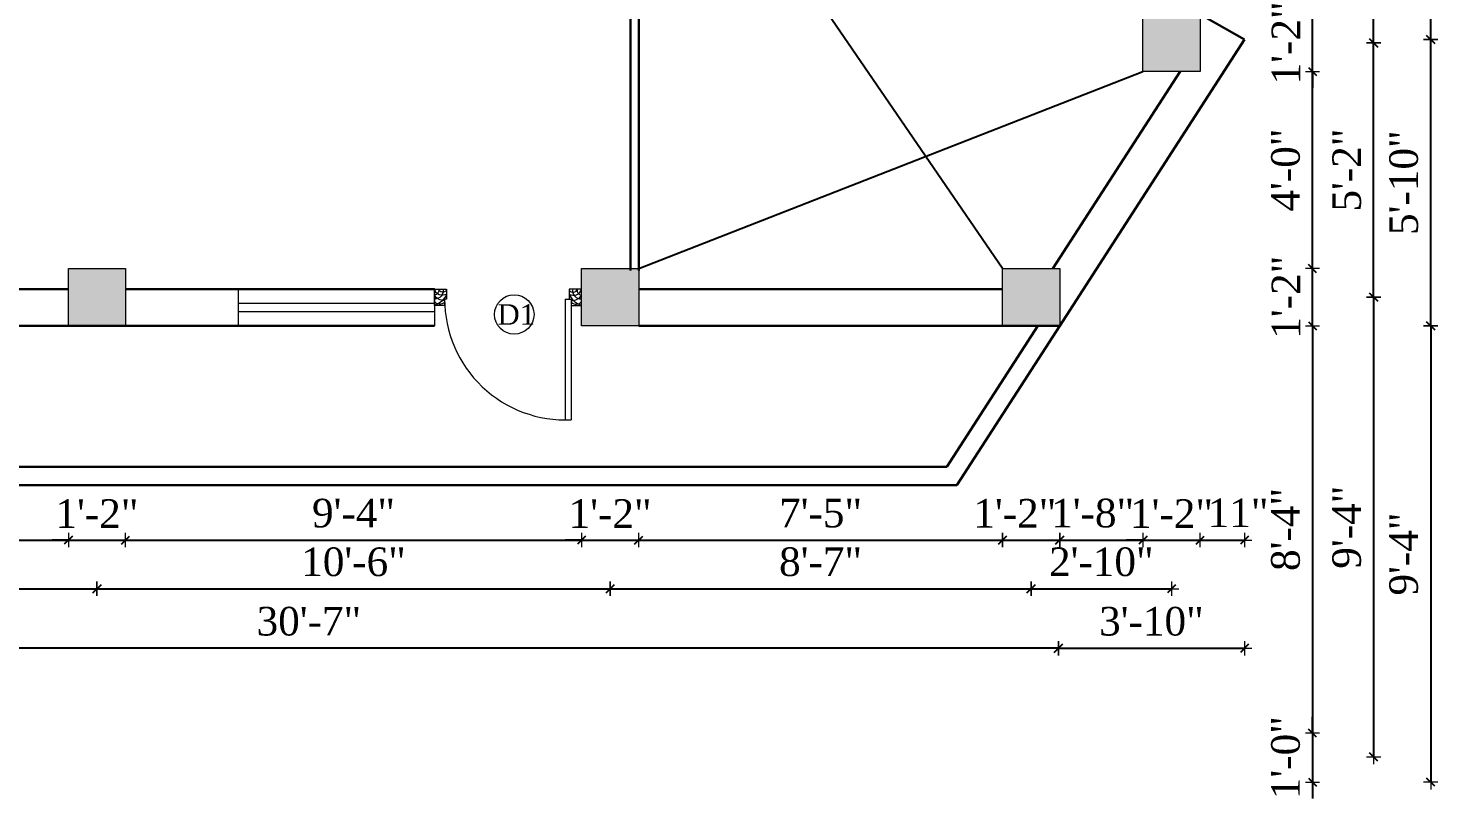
# Model space of a CAD drawing. Header units: inches. Extents: x 4069 to 291496, y -47643 to 12535.
# Drawn here: x 122684.4 to 123029.3, y -23301.2 to -23112.3 of the extents above; entities that cross this region are included whole.
import ezdxf

# ---------------------------------------------------------------- set-up
doc = ezdxf.new("R2010")
doc.units = ezdxf.units.IN
doc.header["$LTSCALE"] = 5
doc.header["$MEASUREMENT"] = 0
for name, color, linetype, lineweight in [('A-WALL', 7, 'Continuous', 9), ('Dimension', 7, 'Continuous', 18), ('DOOR', 62, 'Continuous', 0)]:
    doc.layers.add(name, color=color, linetype=linetype, lineweight=lineweight)
doc.layers.add('dim line', color=7, linetype='Continuous', lineweight=15, true_color=0xfab2b2)
doc.layers.add('TEXT', color=6, linetype='Continuous')
doc.layers.add('WALL', color=7, linetype='Continuous')
doc.styles.add('ordinary', font='times.ttf')
doc.dimstyles.new('Copy of 96', dxfattribs={"dimtxt": 7, "dimasz": 4, "dimexe": 0.5, "dimexo": 0.5, "dimgap": 3, "dimtad": 1, "dimdec": 1, "dimzin": 11, "dimdsep": 46, "dimlunit": 4, "dimtxsty": 'ordinary', "dimblk": 'OBLIQUE', "dimcen": 0.09, "dimse1": 1, "dimse2": 1, "dimclrt": 6, "dimazin": 0, "dimtfac": 1, "dimtdec": 1, "dimtix": 1, "dimtmove": 2, "dimatfit": 3, "dimldrblk": 'leader', "dimfxl": 0.5, "dimfxlon": 1, "dimtolj": 1, "dimtzin": 0, "dimarcsym": 0})

# ---------------------------------------------------------------- blocks, each defined once
blk = doc.blocks.new('A$C27B36B59')
at = {"layer": 'DOOR'}
for p, q in [((0, 4), (0, 0)), ((2.5, 4), (0, 4)), ((2.5, 2.5), (2.5, 4)), ((0, 0), (3, 0)), ((3, 2.5), (2.5, 2.5)), ((3, 0), (3, 2.5))]:
    blk.add_line(p, q, dxfattribs=at)
for centre, radius, start, end in [((-1.4, -0.54), 4.75, 22.1411, 72.838), ((1.34, 2.09), 1.64, 45.138, 144.8948), ((2.21, 0.3), 2.49, 83.3149, 152.658), ((0.13, 0.37), 2.05, 349.4875, 93.6805), ((1.96, -0.47), 2.01, 58.7447, 166.495), ((-0.06, 0.32), 1.13, 343.542, 86.947), ((2.08, -0.4), 1.17, 38.2816, 160.1519)]:
    blk.add_arc(centre, radius, start, end, dxfattribs=at)
blk = doc.blocks.new('D2')
at = {"layer": 'DOOR'}
for p, q in [((74473.95, 24047.59), (74473.95, 24018.09)), ((74473.95, 24047.59), (74475.45, 24047.59)), ((74475.45, 24047.59), (74475.45, 24018.13))]:
    blk.add_line(p, q, dxfattribs=at)
blk.add_arc((74473.95, 24047.59), 29.5, 180, 272.9146, dxfattribs=at)
at = {"layer": 'DOOR', "xscale": -1, "rotation": 180}
blk.add_blockref('A$C27B36B59', (74441.95, 24050.09), dxfattribs=at)
at = {"layer": 'DOOR', "rotation": 180}
blk.add_blockref('A$C27B36B59', (74477.95, 24050.09), dxfattribs=at)
blk = doc.blocks.new('oblique')
at = {"color": 0, "lineweight": -2}
blk.add_line((0.25, 0.25), (-0.25, -0.25), dxfattribs=at)
at = {"layer": 'dim line', "lineweight": 9}
for p, q in [((-0.4375, 0), (0.4375, 0)), ((0, 0.4375), (0, -0.4375))]:
    blk.add_line(p, q, dxfattribs=at)
blk = doc.blocks.new('*D5043')
at = {"layer": 'A-WALL', "color": 0, "lineweight": -2, "ltscale": 5, "transparency": 16777216}
for p, q in [((122998.63, -23171.07), (122998.63, -23167.07)), ((122998.63, -23185.07), (122998.63, -23171.07)), ((122998.63, -23185.07), (122998.63, -23189.07))]:
    blk.add_line(p, q, dxfattribs=at)
at = {"layer": 'Defpoints', "color": 0, "ltscale": 5, "transparency": 16777216}
for p in [(122936.77, -23171.07), (122998.63, -23171.07), (122936.77, -23185.07)]:
    blk.add_point(p, dxfattribs=at)
at = {"layer": 'A-WALL', "color": 0, "lineweight": -2, "ltscale": 5, "transparency": 16777216, "xscale": 4, "yscale": 4, "zscale": 4}
for p, rotation in [((122998.63, -23171.07), 270), ((122998.63, -23185.07), 90)]:
    blk.add_blockref('oblique', p, dxfattribs=dict(at, rotation=rotation))
at = {"layer": 'A-WALL', "color": 6, "ltscale": 5, "transparency": 16777216, "insert": (122992.13, -23178.07), "char_height": 7, "attachment_point": 5, "rotation": 90, "style": 'ordinary'}
blk.add_mtext('\\A1;1\'-2"', dxfattribs=at)
blk = doc.blocks.new('_OBLIQUE')
at = {"color": 0, "linetype": 'ByBlock'}
blk.add_line((-0.5, -0.5), (0.5, 0.5), dxfattribs=at)
blk = doc.blocks.new('leader')
at = {"layer": 'Dimension'}
for p, q in [((0, -4.328), (0, 4.328)), ((-4.424, 0), (4.424, 0))]:
    blk.add_line(p, q, dxfattribs=at)
blk = doc.blocks.new('*D5044')
at = {"layer": 'A-WALL', "color": 0, "lineweight": -2, "ltscale": 5, "transparency": 16777216}
blk.add_line((122998.63, -23171.07), (122998.63, -23122.89), dxfattribs=at)
at = {"layer": 'Defpoints', "color": 0, "ltscale": 5, "transparency": 16777216}
for p in [(122971.14, -23122.89), (122998.63, -23122.89), (122936.77, -23171.07)]:
    blk.add_point(p, dxfattribs=at)
at = {"layer": 'A-WALL', "color": 0, "lineweight": -2, "ltscale": 5, "transparency": 16777216, "xscale": 4, "yscale": 4, "zscale": 4}
for p, rotation in [((122998.63, -23122.89), 90), ((122998.63, -23171.07), 270)]:
    blk.add_blockref('oblique', p, dxfattribs=dict(at, rotation=rotation))
at = {"layer": 'A-WALL', "color": 6, "ltscale": 5, "transparency": 16777216, "insert": (122992.07, -23146.98), "char_height": 7, "attachment_point": 5, "rotation": 90, "style": 'ordinary'}
blk.add_mtext('\\A1;4\'-0"', dxfattribs=at)
blk = doc.blocks.new('*D5045')
at = {"layer": 'A-WALL', "color": 0, "lineweight": -2, "ltscale": 5, "transparency": 16777216}
for p, q in [((122998.63, -23108.89), (122998.63, -23104.89)), ((122998.63, -23122.89), (122998.63, -23108.89)), ((122998.63, -23122.89), (122998.63, -23126.89))]:
    blk.add_line(p, q, dxfattribs=at)
at = {"layer": 'Defpoints', "color": 0, "ltscale": 5, "transparency": 16777216}
for p in [(122971.14, -23108.89), (122998.63, -23108.89), (122971.14, -23122.89)]:
    blk.add_point(p, dxfattribs=at)
at = {"layer": 'A-WALL', "color": 0, "lineweight": -2, "ltscale": 5, "transparency": 16777216, "xscale": 4, "yscale": 4, "zscale": 4}
for p, rotation in [((122998.63, -23108.89), 270), ((122998.63, -23122.89), 90)]:
    blk.add_blockref('oblique', p, dxfattribs=dict(at, rotation=rotation))
at = {"layer": 'A-WALL', "color": 6, "ltscale": 5, "transparency": 16777216, "insert": (122992.13, -23115.89), "char_height": 7, "attachment_point": 5, "rotation": 90, "style": 'ordinary'}
blk.add_mtext('\\A1;1\'-2"', dxfattribs=at)
blk = doc.blocks.new('*D5050')
at = {"layer": 'A-WALL', "color": 0, "lineweight": -2, "ltscale": 5, "transparency": 16777216}
blk.add_line((123013.59, -23178.07), (123013.59, -23115.89), dxfattribs=at)
at = {"layer": 'Defpoints', "color": 0, "ltscale": 5, "transparency": 16777216}
for p in [(122964.14, -23115.89), (123013.59, -23115.89), (122929.77, -23178.07)]:
    blk.add_point(p, dxfattribs=at)
at = {"layer": 'A-WALL', "color": 0, "lineweight": -2, "ltscale": 5, "transparency": 16777216, "xscale": 4, "yscale": 4, "zscale": 4}
for p, rotation in [((123013.59, -23115.89), 90), ((123013.59, -23178.07), 270)]:
    blk.add_blockref('oblique', p, dxfattribs=dict(at, rotation=rotation))
at = {"layer": 'A-WALL', "color": 6, "ltscale": 5, "transparency": 16777216, "insert": (123007.03, -23146.98), "char_height": 7, "attachment_point": 5, "rotation": 90, "style": 'ordinary'}
blk.add_mtext('\\A1;5\'-2"', dxfattribs=at)
blk = doc.blocks.new('*D5051')
at = {"layer": 'A-WALL', "color": 0, "lineweight": -2, "ltscale": 5, "transparency": 16777216}
blk.add_line((123013.59, -23115.89), (123013.59, -23037.78), dxfattribs=at)
at = {"layer": 'Defpoints', "color": 0, "ltscale": 5, "transparency": 16777216}
for p in [(122826.76, -23037.78), (123013.59, -23037.78), (122964.14, -23115.89)]:
    blk.add_point(p, dxfattribs=at)
at = {"layer": 'A-WALL', "color": 0, "lineweight": -2, "ltscale": 5, "transparency": 16777216, "xscale": 4, "yscale": 4, "zscale": 4}
for p, rotation in [((123013.59, -23037.78), 90), ((123013.59, -23115.89), 270)]:
    blk.add_blockref('oblique', p, dxfattribs=dict(at, rotation=rotation))
at = {"layer": 'A-WALL', "color": 6, "ltscale": 5, "transparency": 16777216, "insert": (123007.03, -23076.83), "char_height": 7, "attachment_point": 5, "rotation": 90, "style": 'ordinary'}
blk.add_mtext('\\A1;6\'-6"', dxfattribs=at)
blk = doc.blocks.new('*D5031')
at = {"layer": 'A-WALL', "color": 0, "lineweight": -2, "ltscale": 5, "transparency": 16777216}
blk.add_line((122971.14, -22919.63), (122982, -22919.63), dxfattribs=at)
at = {"layer": 'Defpoints', "color": 0, "ltscale": 5, "transparency": 16777216}
for p in [(122982, -22919.63), (122971.14, -23108.89), (122982, -23115.06)]:
    blk.add_point(p, dxfattribs=at)
at = {"layer": 'A-WALL', "color": 0, "lineweight": -2, "ltscale": 5, "transparency": 16777216, "xscale": 4, "yscale": 4, "zscale": 4, "rotation": 180}
blk.add_blockref('oblique', (122971.14, -22919.63), dxfattribs=at)
at = {"layer": 'A-WALL', "color": 0, "lineweight": -2, "ltscale": 5, "transparency": 16777216, "xscale": 4, "yscale": 4, "zscale": 4}
blk.add_blockref('oblique', (122982, -22919.63), dxfattribs=at)
at = {"layer": 'A-WALL', "color": 6, "ltscale": 5, "transparency": 16777216, "insert": (122981.05, -22913.07), "char_height": 7, "attachment_point": 5, "style": 'ordinary'}
blk.add_mtext('\\A1;11"', dxfattribs=at)
blk = doc.blocks.new('*D5034')
at = {"layer": 'A-WALL', "color": 0, "lineweight": -2, "ltscale": 5, "transparency": 16777216}
blk.add_line((122826.76, -22906.59), (122964.14, -22906.59), dxfattribs=at)
at = {"layer": 'Defpoints', "color": 0, "ltscale": 5, "transparency": 16777216}
for p in [(122964.14, -22906.59), (122826.76, -23037.78), (122964.14, -23115.89)]:
    blk.add_point(p, dxfattribs=at)
at = {"layer": 'A-WALL', "color": 0, "lineweight": -2, "ltscale": 5, "transparency": 16777216, "xscale": 4, "yscale": 4, "zscale": 4, "rotation": 180}
blk.add_blockref('oblique', (122826.76, -22906.59), dxfattribs=at)
at = {"layer": 'A-WALL', "color": 0, "lineweight": -2, "ltscale": 5, "transparency": 16777216, "xscale": 4, "yscale": 4, "zscale": 4}
blk.add_blockref('oblique', (122964.14, -22906.59), dxfattribs=at)
at = {"layer": 'A-WALL', "color": 6, "ltscale": 5, "transparency": 16777216, "insert": (122895.45, -22900.03), "char_height": 7, "attachment_point": 5, "style": 'ordinary'}
blk.add_mtext('\\A1;11\'-5"', dxfattribs=at)
blk = doc.blocks.new('*D5036')
at = {"layer": 'A-WALL', "color": 0, "lineweight": -2, "ltscale": 5, "transparency": 16777216}
blk.add_line((122694.19, -22887.87), (122982, -22887.87), dxfattribs=at)
at = {"layer": 'Defpoints', "color": 0, "ltscale": 5, "transparency": 16777216}
for p in [(122982, -22887.87), (122694.19, -22959.4), (122982, -23115.06)]:
    blk.add_point(p, dxfattribs=at)
at = {"layer": 'A-WALL', "color": 0, "lineweight": -2, "ltscale": 5, "transparency": 16777216, "xscale": 4, "yscale": 4, "zscale": 4, "rotation": 180}
blk.add_blockref('oblique', (122694.19, -22887.87), dxfattribs=at)
at = {"layer": 'A-WALL', "color": 0, "lineweight": -2, "ltscale": 5, "transparency": 16777216, "xscale": 4, "yscale": 4, "zscale": 4}
blk.add_blockref('oblique', (122982, -22887.87), dxfattribs=at)
at = {"layer": 'A-WALL', "color": 6, "ltscale": 5, "transparency": 16777216, "insert": (122838.1, -22881.31), "char_height": 7, "attachment_point": 5, "style": 'ordinary'}
blk.add_mtext('\\A1;24\'-0"', dxfattribs=at)
blk = doc.blocks.new('*D5037')
at = {"layer": 'A-WALL', "color": 0, "lineweight": -2, "ltscale": 5, "transparency": 16777216}
blk.add_line((123027.55, -23185.07), (123027.55, -23115.06), dxfattribs=at)
at = {"layer": 'Defpoints', "color": 0, "ltscale": 5, "transparency": 16777216}
for p in [(122982, -23115.06), (123027.55, -23115.06), (122936.77, -23185.07)]:
    blk.add_point(p, dxfattribs=at)
at = {"layer": 'A-WALL', "color": 0, "lineweight": -2, "ltscale": 5, "transparency": 16777216, "xscale": 4, "yscale": 4, "zscale": 4}
for p, rotation in [((123027.55, -23115.06), 90), ((123027.55, -23185.07), 270)]:
    blk.add_blockref('oblique', p, dxfattribs=dict(at, rotation=rotation))
at = {"layer": 'A-WALL', "color": 6, "ltscale": 5, "transparency": 16777216, "insert": (123020.98, -23150.06), "char_height": 7, "attachment_point": 5, "rotation": 90, "style": 'ordinary'}
blk.add_mtext('\\A1;5\'-10"', dxfattribs=at)
blk = doc.blocks.new('*D5038')
at = {"layer": 'A-WALL', "color": 0, "lineweight": -2, "ltscale": 5, "transparency": 16777216}
blk.add_line((123027.55, -23115.06), (123027.55, -22959.4), dxfattribs=at)
at = {"layer": 'Defpoints', "color": 0, "ltscale": 5, "transparency": 16777216}
for p in [(122708.19, -22959.4), (123027.55, -22959.4), (122982, -23115.06)]:
    blk.add_point(p, dxfattribs=at)
at = {"layer": 'A-WALL', "color": 0, "lineweight": -2, "ltscale": 5, "transparency": 16777216, "xscale": 4, "yscale": 4, "zscale": 4}
for p, rotation in [((123027.55, -22959.4), 90), ((123027.55, -23115.06), 270)]:
    blk.add_blockref('oblique', p, dxfattribs=dict(at, rotation=rotation))
at = {"layer": 'A-WALL', "color": 6, "ltscale": 5, "transparency": 16777216, "insert": (123020.98, -23037.23), "char_height": 7, "attachment_point": 5, "rotation": 90, "style": 'ordinary'}
blk.add_mtext('\\A1;13\'-0"', dxfattribs=at)
blk = doc.blocks.new('*D5039')
at = {"layer": 'A-WALL', "color": 0, "lineweight": -2, "ltscale": 5, "transparency": 16777216}
blk.add_line((122998.63, -23185.07), (122998.63, -23284.66), dxfattribs=at)
at = {"layer": 'Defpoints', "color": 0, "ltscale": 5, "transparency": 16777216}
for p in [(122936.77, -23185.07), (122567.29, -23284.66), (122998.63, -23284.66)]:
    blk.add_point(p, dxfattribs=at)
at = {"layer": 'A-WALL', "color": 0, "lineweight": -2, "ltscale": 5, "transparency": 16777216, "xscale": 4, "yscale": 4, "zscale": 4}
for p, rotation in [((122998.63, -23185.07), 90), ((122998.63, -23284.66), 270)]:
    blk.add_blockref('oblique', p, dxfattribs=dict(at, rotation=rotation))
at = {"layer": 'A-WALL', "color": 6, "ltscale": 5, "transparency": 16777216, "insert": (122992.07, -23234.86), "char_height": 7, "attachment_point": 5, "rotation": 90, "style": 'ordinary'}
blk.add_mtext('\\A1;8\'-4"', dxfattribs=at)
blk = doc.blocks.new('*D5040')
at = {"layer": 'A-WALL', "color": 0, "lineweight": -2, "ltscale": 5, "transparency": 16777216}
for p, q in [((122998.63, -23284.66), (122998.63, -23280.66)), ((122998.63, -23284.66), (122998.63, -23296.66)), ((122998.63, -23296.66), (122998.63, -23300.66))]:
    blk.add_line(p, q, dxfattribs=at)
at = {"layer": 'Defpoints', "color": 0, "ltscale": 5, "transparency": 16777216}
for p in [(122567.29, -23284.66), (122567, -23296.66), (122998.63, -23296.66)]:
    blk.add_point(p, dxfattribs=at)
at = {"layer": 'A-WALL', "color": 0, "lineweight": -2, "ltscale": 5, "transparency": 16777216, "xscale": 4, "yscale": 4, "zscale": 4}
for p, rotation in [((122998.63, -23284.66), 270), ((122998.63, -23296.66), 90)]:
    blk.add_blockref('oblique', p, dxfattribs=dict(at, rotation=rotation))
at = {"layer": 'A-WALL', "color": 6, "ltscale": 5, "transparency": 16777216, "insert": (122992.07, -23290.66), "char_height": 7, "attachment_point": 5, "rotation": 90, "style": 'ordinary'}
blk.add_mtext('\\A1;1\'-0"', dxfattribs=at)
blk = doc.blocks.new('*D5041')
at = {"layer": 'A-WALL', "color": 0, "lineweight": -2, "ltscale": 5, "transparency": 16777216}
blk.add_line((123013.59, -23178.07), (123013.59, -23290.52), dxfattribs=at)
at = {"layer": 'Defpoints', "color": 0, "ltscale": 5, "transparency": 16777216}
for p in [(122929.77, -23178.07), (122562.65, -23290.52), (123013.59, -23290.52)]:
    blk.add_point(p, dxfattribs=at)
at = {"layer": 'A-WALL', "color": 0, "lineweight": -2, "ltscale": 5, "transparency": 16777216, "xscale": 4, "yscale": 4, "zscale": 4}
for p, rotation in [((123013.59, -23178.07), 90), ((123013.59, -23290.52), 270)]:
    blk.add_blockref('oblique', p, dxfattribs=dict(at, rotation=rotation))
at = {"layer": 'A-WALL', "color": 6, "ltscale": 5, "transparency": 16777216, "insert": (123007.02, -23234.3), "char_height": 7, "attachment_point": 5, "rotation": 90, "style": 'ordinary'}
blk.add_mtext('\\A1;9\'-4"', dxfattribs=at)
blk = doc.blocks.new('*D5042')
at = {"layer": 'A-WALL', "color": 0, "lineweight": -2, "ltscale": 5, "transparency": 16777216}
blk.add_line((123027.55, -23185.07), (123027.55, -23296.66), dxfattribs=at)
at = {"layer": 'Defpoints', "color": 0, "ltscale": 5, "transparency": 16777216}
for p in [(122936.77, -23185.07), (122567, -23296.66), (123027.55, -23296.66)]:
    blk.add_point(p, dxfattribs=at)
at = {"layer": 'A-WALL', "color": 0, "lineweight": -2, "ltscale": 5, "transparency": 16777216, "xscale": 4, "yscale": 4, "zscale": 4}
for p, rotation in [((123027.55, -23185.07), 90), ((123027.55, -23296.66), 270)]:
    blk.add_blockref('oblique', p, dxfattribs=dict(at, rotation=rotation))
at = {"layer": 'A-WALL', "color": 6, "ltscale": 5, "transparency": 16777216, "insert": (123020.97, -23240.86), "char_height": 7, "attachment_point": 5, "rotation": 90, "style": 'ordinary'}
blk.add_mtext('\\A1;9\'-4"', dxfattribs=at)
blk = doc.blocks.new('*D5009')
at = {"layer": 'A-WALL', "color": 0, "lineweight": -2, "ltscale": 5, "transparency": 16777216}
blk.add_line((122583.98, -23237.47), (122694.19, -23237.47), dxfattribs=at)
at = {"layer": 'Defpoints', "color": 0, "ltscale": 5, "transparency": 16777216}
for p in [(122583.98, -23185.07), (122694.19, -23185.07), (122694.19, -23237.47)]:
    blk.add_point(p, dxfattribs=at)
at = {"layer": 'A-WALL', "color": 0, "lineweight": -2, "ltscale": 5, "transparency": 16777216, "xscale": 4, "yscale": 4, "zscale": 4, "rotation": 180}
blk.add_blockref('oblique', (122583.98, -23237.47), dxfattribs=at)
at = {"layer": 'A-WALL', "color": 0, "lineweight": -2, "ltscale": 5, "transparency": 16777216, "xscale": 4, "yscale": 4, "zscale": 4}
blk.add_blockref('oblique', (122694.19, -23237.47), dxfattribs=at)
at = {"layer": 'A-WALL', "color": 6, "ltscale": 5, "transparency": 16777216, "insert": (122639.09, -23230.9), "char_height": 7, "attachment_point": 5, "style": 'ordinary'}
blk.add_mtext('\\A1;9\'-2"', dxfattribs=at)
blk = doc.blocks.new('*D5010')
at = {"layer": 'A-WALL', "color": 0, "lineweight": -2, "ltscale": 5, "transparency": 16777216}
for p, q in [((122694.19, -23237.47), (122690.19, -23237.47)), ((122694.19, -23237.47), (122708.19, -23237.47)), ((122708.19, -23237.47), (122712.19, -23237.47))]:
    blk.add_line(p, q, dxfattribs=at)
at = {"layer": 'Defpoints', "color": 0, "ltscale": 5, "transparency": 16777216}
for p in [(122694.19, -23185.07), (122708.19, -23185.07), (122708.19, -23237.47)]:
    blk.add_point(p, dxfattribs=at)
at = {"layer": 'A-WALL', "color": 0, "lineweight": -2, "ltscale": 5, "transparency": 16777216, "xscale": 4, "yscale": 4, "zscale": 4}
blk.add_blockref('oblique', (122694.19, -23237.47), dxfattribs=at)
at = {"layer": 'A-WALL', "color": 0, "lineweight": -2, "ltscale": 5, "transparency": 16777216, "xscale": 4, "yscale": 4, "zscale": 4, "rotation": 180}
blk.add_blockref('oblique', (122708.19, -23237.47), dxfattribs=at)
at = {"layer": 'A-WALL', "color": 6, "ltscale": 5, "transparency": 16777216, "insert": (122701.19, -23230.97), "char_height": 7, "attachment_point": 5, "style": 'ordinary'}
blk.add_mtext('\\A1;1\'-2"', dxfattribs=at)
blk = doc.blocks.new('*D5011')
at = {"layer": 'A-WALL', "color": 0, "lineweight": -2, "ltscale": 5, "transparency": 16777216}
blk.add_line((122708.19, -23237.47), (122819.76, -23237.47), dxfattribs=at)
at = {"layer": 'Defpoints', "color": 0, "ltscale": 5, "transparency": 16777216}
for p in [(122708.19, -23185.07), (122819.76, -23185.07), (122819.76, -23237.47)]:
    blk.add_point(p, dxfattribs=at)
at = {"layer": 'A-WALL', "color": 0, "lineweight": -2, "ltscale": 5, "transparency": 16777216, "xscale": 4, "yscale": 4, "zscale": 4, "rotation": 180}
blk.add_blockref('oblique', (122708.19, -23237.47), dxfattribs=at)
at = {"layer": 'A-WALL', "color": 0, "lineweight": -2, "ltscale": 5, "transparency": 16777216, "xscale": 4, "yscale": 4, "zscale": 4}
blk.add_blockref('oblique', (122819.76, -23237.47), dxfattribs=at)
at = {"layer": 'A-WALL', "color": 6, "ltscale": 5, "transparency": 16777216, "insert": (122763.97, -23230.9), "char_height": 7, "attachment_point": 5, "style": 'ordinary'}
blk.add_mtext('\\A1;9\'-4"', dxfattribs=at)
blk = doc.blocks.new('*D5012')
at = {"layer": 'A-WALL', "color": 0, "lineweight": -2, "ltscale": 5, "transparency": 16777216}
for p, q in [((122819.76, -23237.47), (122815.76, -23237.47)), ((122819.76, -23237.47), (122833.76, -23237.47)), ((122833.76, -23237.47), (122837.76, -23237.47))]:
    blk.add_line(p, q, dxfattribs=at)
at = {"layer": 'Defpoints', "color": 0, "ltscale": 5, "transparency": 16777216}
for p in [(122819.76, -23185.07), (122833.76, -23185.07), (122833.76, -23237.47)]:
    blk.add_point(p, dxfattribs=at)
at = {"layer": 'A-WALL', "color": 0, "lineweight": -2, "ltscale": 5, "transparency": 16777216, "xscale": 4, "yscale": 4, "zscale": 4}
blk.add_blockref('oblique', (122819.76, -23237.47), dxfattribs=at)
at = {"layer": 'A-WALL', "color": 0, "lineweight": -2, "ltscale": 5, "transparency": 16777216, "xscale": 4, "yscale": 4, "zscale": 4, "rotation": 180}
blk.add_blockref('oblique', (122833.76, -23237.47), dxfattribs=at)
at = {"layer": 'A-WALL', "color": 6, "ltscale": 5, "transparency": 16777216, "insert": (122826.76, -23230.97), "char_height": 7, "attachment_point": 5, "style": 'ordinary'}
blk.add_mtext('\\A1;1\'-2"', dxfattribs=at)
blk = doc.blocks.new('*D5013')
at = {"layer": 'A-WALL', "color": 0, "lineweight": -2, "ltscale": 5, "transparency": 16777216}
blk.add_line((122833.76, -23237.47), (122922.77, -23237.47), dxfattribs=at)
at = {"layer": 'Defpoints', "color": 0, "ltscale": 5, "transparency": 16777216}
for p in [(122833.76, -23185.07), (122922.77, -23185.07), (122922.77, -23237.47)]:
    blk.add_point(p, dxfattribs=at)
at = {"layer": 'A-WALL', "color": 0, "lineweight": -2, "ltscale": 5, "transparency": 16777216, "xscale": 4, "yscale": 4, "zscale": 4, "rotation": 180}
blk.add_blockref('oblique', (122833.76, -23237.47), dxfattribs=at)
at = {"layer": 'A-WALL', "color": 0, "lineweight": -2, "ltscale": 5, "transparency": 16777216, "xscale": 4, "yscale": 4, "zscale": 4}
blk.add_blockref('oblique', (122922.77, -23237.47), dxfattribs=at)
at = {"layer": 'A-WALL', "color": 6, "ltscale": 5, "transparency": 16777216, "insert": (122878.26, -23230.9), "char_height": 7, "attachment_point": 5, "style": 'ordinary'}
blk.add_mtext('\\A1;7\'-5"', dxfattribs=at)
blk = doc.blocks.new('*D5014')
at = {"layer": 'A-WALL', "color": 0, "lineweight": -2, "ltscale": 5, "transparency": 16777216}
blk.add_line((122922.77, -23237.47), (122936.77, -23237.47), dxfattribs=at)
at = {"layer": 'Defpoints', "color": 0, "ltscale": 5, "transparency": 16777216}
for p in [(122922.77, -23185.07), (122936.77, -23185.07), (122936.77, -23237.47)]:
    blk.add_point(p, dxfattribs=at)
at = {"layer": 'A-WALL', "color": 0, "lineweight": -2, "ltscale": 5, "transparency": 16777216, "xscale": 4, "yscale": 4, "zscale": 4, "rotation": 180}
blk.add_blockref('oblique', (122922.77, -23237.47), dxfattribs=at)
at = {"layer": 'A-WALL', "color": 0, "lineweight": -2, "ltscale": 5, "transparency": 16777216, "xscale": 4, "yscale": 4, "zscale": 4}
blk.add_blockref('oblique', (122936.77, -23237.47), dxfattribs=at)
at = {"layer": 'A-WALL', "color": 6, "ltscale": 5, "transparency": 16777216, "insert": (122925.8, -23230.91), "char_height": 7, "attachment_point": 5, "style": 'ordinary'}
blk.add_mtext('\\A1;1\'-2"', dxfattribs=at)
blk = doc.blocks.new('*D5015')
at = {"layer": 'A-WALL', "color": 0, "lineweight": -2, "ltscale": 5, "transparency": 16777216}
blk.add_line((122936.77, -23237.47), (122957.14, -23237.47), dxfattribs=at)
at = {"layer": 'Defpoints', "color": 0, "ltscale": 5, "transparency": 16777216}
for p in [(122957.14, -23122.89), (122936.77, -23185.07), (122957.14, -23237.47)]:
    blk.add_point(p, dxfattribs=at)
at = {"layer": 'A-WALL', "color": 0, "lineweight": -2, "ltscale": 5, "transparency": 16777216, "xscale": 4, "yscale": 4, "zscale": 4, "rotation": 180}
blk.add_blockref('oblique', (122936.77, -23237.47), dxfattribs=at)
at = {"layer": 'A-WALL', "color": 0, "lineweight": -2, "ltscale": 5, "transparency": 16777216, "xscale": 4, "yscale": 4, "zscale": 4}
blk.add_blockref('oblique', (122957.14, -23237.47), dxfattribs=at)
at = {"layer": 'A-WALL', "color": 6, "ltscale": 5, "transparency": 16777216, "insert": (122944.84, -23230.91), "char_height": 7, "attachment_point": 5, "style": 'ordinary'}
blk.add_mtext('\\A1;1\'-8"', dxfattribs=at)
blk = doc.blocks.new('*D5016')
at = {"layer": 'A-WALL', "color": 0, "lineweight": -2, "ltscale": 5, "transparency": 16777216}
for p, q in [((122957.14, -23237.47), (122953.14, -23237.47)), ((122957.14, -23237.47), (122971.14, -23237.47)), ((122971.14, -23237.47), (122975.14, -23237.47))]:
    blk.add_line(p, q, dxfattribs=at)
at = {"layer": 'Defpoints', "color": 0, "ltscale": 5, "transparency": 16777216}
for p in [(122957.14, -23122.89), (122971.14, -23122.89), (122971.14, -23237.47)]:
    blk.add_point(p, dxfattribs=at)
at = {"layer": 'A-WALL', "color": 0, "lineweight": -2, "ltscale": 5, "transparency": 16777216, "xscale": 4, "yscale": 4, "zscale": 4}
blk.add_blockref('oblique', (122957.14, -23237.47), dxfattribs=at)
at = {"layer": 'A-WALL', "color": 0, "lineweight": -2, "ltscale": 5, "transparency": 16777216, "xscale": 4, "yscale": 4, "zscale": 4, "rotation": 180}
blk.add_blockref('oblique', (122971.14, -23237.47), dxfattribs=at)
at = {"layer": 'A-WALL', "color": 6, "ltscale": 5, "transparency": 16777216, "insert": (122964.14, -23230.97), "char_height": 7, "attachment_point": 5, "style": 'ordinary'}
blk.add_mtext('\\A1;1\'-2"', dxfattribs=at)
blk = doc.blocks.new('*D5017')
at = {"layer": 'A-WALL', "color": 0, "lineweight": -2, "ltscale": 5, "transparency": 16777216}
blk.add_line((122971.14, -23237.47), (122982, -23237.47), dxfattribs=at)
at = {"layer": 'Defpoints', "color": 0, "ltscale": 5, "transparency": 16777216}
for p in [(122982, -23115.06), (122971.14, -23122.89), (122982, -23237.47)]:
    blk.add_point(p, dxfattribs=at)
at = {"layer": 'A-WALL', "color": 0, "lineweight": -2, "ltscale": 5, "transparency": 16777216, "xscale": 4, "yscale": 4, "zscale": 4, "rotation": 180}
blk.add_blockref('oblique', (122971.14, -23237.47), dxfattribs=at)
at = {"layer": 'A-WALL', "color": 0, "lineweight": -2, "ltscale": 5, "transparency": 16777216, "xscale": 4, "yscale": 4, "zscale": 4}
blk.add_blockref('oblique', (122982, -23237.47), dxfattribs=at)
at = {"layer": 'A-WALL', "color": 6, "ltscale": 5, "transparency": 16777216, "insert": (122980.42, -23230.8), "char_height": 7, "attachment_point": 5, "style": 'ordinary'}
blk.add_mtext('\\A1;11"', dxfattribs=at)
blk = doc.blocks.new('*D5018')
at = {"layer": 'A-WALL', "color": 0, "lineweight": -2, "ltscale": 5, "transparency": 16777216}
blk.add_line((122576.98, -23249.37), (122701.19, -23249.37), dxfattribs=at)
at = {"layer": 'Defpoints', "color": 0, "ltscale": 5, "transparency": 16777216}
for p in [(122576.98, -23178.07), (122701.19, -23178.07), (122701.19, -23249.37)]:
    blk.add_point(p, dxfattribs=at)
at = {"layer": 'A-WALL', "color": 0, "lineweight": -2, "ltscale": 5, "transparency": 16777216, "xscale": 4, "yscale": 4, "zscale": 4, "rotation": 180}
blk.add_blockref('oblique', (122576.98, -23249.37), dxfattribs=at)
at = {"layer": 'A-WALL', "color": 0, "lineweight": -2, "ltscale": 5, "transparency": 16777216, "xscale": 4, "yscale": 4, "zscale": 4}
blk.add_blockref('oblique', (122701.19, -23249.37), dxfattribs=at)
at = {"layer": 'A-WALL', "color": 6, "ltscale": 5, "transparency": 16777216, "insert": (122639.09, -23242.81), "char_height": 7, "attachment_point": 5, "style": 'ordinary'}
blk.add_mtext('\\A1;10\'-4"', dxfattribs=at)
blk = doc.blocks.new('*D5019')
at = {"layer": 'A-WALL', "color": 0, "lineweight": -2, "ltscale": 5, "transparency": 16777216}
blk.add_line((122826.76, -23249.37), (122929.77, -23249.37), dxfattribs=at)
at = {"layer": 'Defpoints', "color": 0, "ltscale": 5, "transparency": 16777216}
for p in [(122826.76, -23178.07), (122929.77, -23178.07), (122929.77, -23249.37)]:
    blk.add_point(p, dxfattribs=at)
at = {"layer": 'A-WALL', "color": 0, "lineweight": -2, "ltscale": 5, "transparency": 16777216, "xscale": 4, "yscale": 4, "zscale": 4, "rotation": 180}
blk.add_blockref('oblique', (122826.76, -23249.37), dxfattribs=at)
at = {"layer": 'A-WALL', "color": 0, "lineweight": -2, "ltscale": 5, "transparency": 16777216, "xscale": 4, "yscale": 4, "zscale": 4}
blk.add_blockref('oblique', (122929.77, -23249.37), dxfattribs=at)
at = {"layer": 'A-WALL', "color": 6, "ltscale": 5, "transparency": 16777216, "insert": (122878.26, -23242.8), "char_height": 7, "attachment_point": 5, "style": 'ordinary'}
blk.add_mtext('\\A1;8\'-7"', dxfattribs=at)
blk = doc.blocks.new('*D5020')
at = {"layer": 'A-WALL', "color": 0, "lineweight": -2, "ltscale": 5, "transparency": 16777216}
blk.add_line((122701.19, -23249.37), (122826.76, -23249.37), dxfattribs=at)
at = {"layer": 'Defpoints', "color": 0, "ltscale": 5, "transparency": 16777216}
for p in [(122701.19, -23178.07), (122826.76, -23178.07), (122826.76, -23249.37)]:
    blk.add_point(p, dxfattribs=at)
at = {"layer": 'A-WALL', "color": 0, "lineweight": -2, "ltscale": 5, "transparency": 16777216, "xscale": 4, "yscale": 4, "zscale": 4, "rotation": 180}
blk.add_blockref('oblique', (122701.19, -23249.37), dxfattribs=at)
at = {"layer": 'A-WALL', "color": 0, "lineweight": -2, "ltscale": 5, "transparency": 16777216, "xscale": 4, "yscale": 4, "zscale": 4}
blk.add_blockref('oblique', (122826.76, -23249.37), dxfattribs=at)
at = {"layer": 'A-WALL', "color": 6, "ltscale": 5, "transparency": 16777216, "insert": (122763.97, -23242.81), "char_height": 7, "attachment_point": 5, "style": 'ordinary'}
blk.add_mtext('\\A1;10\'-6"', dxfattribs=at)
blk = doc.blocks.new('*D5021')
at = {"layer": 'A-WALL', "color": 0, "lineweight": -2, "ltscale": 5, "transparency": 16777216}
blk.add_line((122929.77, -23249.37), (122964.14, -23249.37), dxfattribs=at)
at = {"layer": 'Defpoints', "color": 0, "ltscale": 5, "transparency": 16777216}
for p in [(122964.14, -23115.89), (122929.77, -23178.07), (122964.14, -23249.37)]:
    blk.add_point(p, dxfattribs=at)
at = {"layer": 'A-WALL', "color": 0, "lineweight": -2, "ltscale": 5, "transparency": 16777216, "xscale": 4, "yscale": 4, "zscale": 4, "rotation": 180}
blk.add_blockref('oblique', (122929.77, -23249.37), dxfattribs=at)
at = {"layer": 'A-WALL', "color": 0, "lineweight": -2, "ltscale": 5, "transparency": 16777216, "xscale": 4, "yscale": 4, "zscale": 4}
blk.add_blockref('oblique', (122964.14, -23249.37), dxfattribs=at)
at = {"layer": 'A-WALL', "color": 6, "ltscale": 5, "transparency": 16777216, "insert": (122946.96, -23242.81), "char_height": 7, "attachment_point": 5, "style": 'ordinary'}
blk.add_mtext('\\A1;2\'-10"', dxfattribs=at)
blk = doc.blocks.new('*D5022')
at = {"layer": 'A-WALL', "color": 0, "lineweight": -2, "ltscale": 5, "transparency": 16777216}
blk.add_line((122936.44, -23263.91), (122569.65, -23263.91), dxfattribs=at)
at = {"layer": 'Defpoints', "color": 0, "ltscale": 5, "transparency": 16777216}
for p in [(122569.65, -23185.07), (122936.44, -23185.07), (122569.65, -23263.91)]:
    blk.add_point(p, dxfattribs=at)
at = {"layer": 'A-WALL', "color": 0, "lineweight": -2, "ltscale": 5, "transparency": 16777216, "xscale": 4, "yscale": 4, "zscale": 4, "rotation": 180}
blk.add_blockref('oblique', (122569.65, -23263.91), dxfattribs=at)
at = {"layer": 'A-WALL', "color": 0, "lineweight": -2, "ltscale": 5, "transparency": 16777216, "xscale": 4, "yscale": 4, "zscale": 4}
blk.add_blockref('oblique', (122936.44, -23263.91), dxfattribs=at)
at = {"layer": 'A-WALL', "color": 6, "ltscale": 5, "transparency": 16777216, "insert": (122753.05, -23257.34), "char_height": 7, "attachment_point": 5, "style": 'ordinary'}
blk.add_mtext('\\A1;30\'-7"', dxfattribs=at)
blk = doc.blocks.new('*D5023')
at = {"layer": 'A-WALL', "color": 0, "lineweight": -2, "ltscale": 5, "transparency": 16777216}
blk.add_line((122936.44, -23263.91), (122982, -23263.91), dxfattribs=at)
at = {"layer": 'Defpoints', "color": 0, "ltscale": 5, "transparency": 16777216}
for p in [(122982, -23115.06), (122936.44, -23185.07), (122982, -23263.91)]:
    blk.add_point(p, dxfattribs=at)
at = {"layer": 'A-WALL', "color": 0, "lineweight": -2, "ltscale": 5, "transparency": 16777216, "xscale": 4, "yscale": 4, "zscale": 4, "rotation": 180}
blk.add_blockref('oblique', (122936.44, -23263.91), dxfattribs=at)
at = {"layer": 'A-WALL', "color": 0, "lineweight": -2, "ltscale": 5, "transparency": 16777216, "xscale": 4, "yscale": 4, "zscale": 4}
blk.add_blockref('oblique', (122982, -23263.91), dxfattribs=at)
at = {"layer": 'A-WALL', "color": 6, "ltscale": 5, "transparency": 16777216, "insert": (122959.22, -23257.35), "char_height": 7, "attachment_point": 5, "style": 'ordinary'}
blk.add_mtext('\\A1;3\'-10"', dxfattribs=at)

msp = doc.modelspace()

# ---------------------------------------------------------------- hatches: boundary and pattern name
at = {"layer": 'WALL', "linetype": 'ByBlock', "ltscale": 5, "true_color": 0xf8991e}
h = msp.add_hatch(color=30, dxfattribs=at)
h.dxf.hatch_style = 1
h.paths.add_polyline_path([(122957.14491, -23108.88608), (122957.14491, -23122.88608), (122971.14491, -23122.88608), (122971.14491, -23108.88608)])
h = msp.add_hatch(color=30, dxfattribs=at)
h.dxf.hatch_style = 1
h.paths.add_polyline_path([(122694.19148, -23171.06555), (122694.19148, -23185.06555), (122708.19148, -23185.06555), (122708.19148, -23171.06555)])
h = msp.add_hatch(color=30, dxfattribs=at)
h.dxf.hatch_style = 1
h.paths.add_polyline_path([(122819.75827, -23171.06555), (122819.75827, -23185.06555), (122833.75827, -23185.06555), (122833.75827, -23171.06555)])
h = msp.add_hatch(color=30, dxfattribs=at)
h.dxf.hatch_style = 1
h.paths.add_polyline_path([(122922.76754, -23171.06555), (122922.76754, -23185.06555), (122936.76754, -23185.06555), (122936.76754, -23171.06555)])

# ---------------------------------------------------------------- linework, layer by layer
at = {"layer": 'A-WALL', "lineweight": 30}
for p, q in [((122833.75827, -23030.78323), (122982.00415, -23115.05944)), ((122831.75827, -23044.78323), (122831.75827, -23171.56555)), ((122833.75827, -23044.78323), (122833.75827, -23171.56555)), ((122982.00415, -23115.05944), (122936.76754, -23185.06555)), ((122966.23125, -23122.88608), (122935.09859, -23171.06555)), ((122694.19148, -23176.06555), (122619.98061, -23176.06555)), ((122783.75827, -23176.06555), (122708.19148, -23176.06555)), ((122922.76754, -23176.06555), (122833.75827, -23176.06555)), ((122783.75827, -23185.06555), (122619.98061, -23185.06555)), ((122936.76754, -23185.06555), (122833.75827, -23185.06555)), ((122931.40979, -23185.06555), (122909.11655, -23219.56555)), ((122936.76754, -23185.06555), (122911.56648, -23224.06555)), ((122909.11655, -23219.56555), (122573.33246, -23219.56555)), ((122911.56648, -23224.06555), (122568.72455, -23224.06555))]:
    msp.add_line(p, q, dxfattribs=at)
at = {"layer": 'A-WALL', "ltscale": 5}
for p, q in [((122735.75827, -23176.06555), (122735.75827, -23185.06555)), ((122783.75827, -23176.06555), (122783.75827, -23185.06555)), ((122735.75827, -23179.56555), (122783.75827, -23179.56555)), ((122735.75827, -23181.56555), (122783.75827, -23181.56555))]:
    msp.add_line(p, q, dxfattribs=at)
for points in [[(122957.14491, -23108.88608), (122971.14491, -23108.88608), (122971.14491, -23122.88608), (122957.14491, -23122.88608)], [(122694.19148, -23171.06555), (122708.19148, -23171.06555), (122708.19148, -23185.06555), (122694.19148, -23185.06555)], [(122819.75827, -23171.06555), (122833.75827, -23171.06555), (122833.75827, -23185.06555), (122819.75827, -23185.06555)], [(122922.76754, -23171.06555), (122936.76754, -23171.06555), (122936.76754, -23185.06555), (122922.76754, -23185.06555)]]:
    msp.add_lwpolyline(points, close=True, dxfattribs=at)
msp.add_circle((122803.31066, -23182.29259), 4.82435, dxfattribs=at)
at = {"layer": 'WALL', "color": 30, "linetype": 'ByBlock', "ltscale": 5, "true_color": 0xf8991e}
for p, q in [((122922.76754, -23171.06555), (122833.75827, -23041.13589)), ((122833.75827, -23171.06555), (122957.14491, -23122.88608))]:
    msp.add_line(p, q, dxfattribs=at)

# ---------------------------------------------------------------- block references
at = {"layer": 'WALL', "color": 2, "linetype": 'ByBlock'}
msp.add_blockref('D2', (48341.80704, -47226.15347), dxfattribs=at)

# ---------------------------------------------------------------- texts
at = {"layer": 'TEXT', "style": 'ordinary'}
msp.add_text('D1', height=5, dxfattribs=at).set_placement((122799.18665, -23184.78718))

# ---------------------------------------------------------------- dimensions: what is measured, and where the dimension line sits
at = {"layer": 'A-WALL', "ltscale": 5}
for base, p1, p2, picture, middle in [((122982.00415, -22887.87387), (122694.19148, -22959.39983), (122982.00415, -23115.05944), '*D5036', (122838.09781, -22881.31331)), ((122964.14491, -22906.59421), (122826.75827, -23037.78323), (122964.14491, -23115.88608), '*D5034', (122895.45159, -22900.03365)), ((122964.14491, -23249.36771), (122929.76754, -23178.06555), (122964.14491, -23115.88608), '*D5021', (122946.95622, -23242.80714)), ((122982.00415, -23263.91185), (122936.44445, -23185.06555), (122982.00415, -23115.05944), '*D5023', (122959.2243, -23257.35129)), ((122971.14491, -23237.46934), (122957.14491, -23122.88608), (122971.14491, -23122.88608), '*D5016', (122964.14491, -23230.96934)), ((122701.19148, -23249.36771), (122576.98061, -23178.06555), (122701.19148, -23178.06555), '*D5018', (122639.08605, -23242.80714)), ((122826.75827, -23249.36771), (122701.19148, -23178.06555), (122826.75827, -23178.06555), '*D5020', (122763.97487, -23242.80714)), ((122929.76754, -23249.36771), (122826.75827, -23178.06555), (122929.76754, -23178.06555), '*D5019', (122878.2629, -23242.79705)), ((122569.64882, -23263.91185), (122936.44445, -23185.06555), (122569.64882, -23185.06555), '*D5022', (122753.04663, -23257.34119)), ((122694.19148, -23237.46934), (122583.98061, -23185.06555), (122694.19148, -23185.06555), '*D5009', (122639.08605, -23230.89869)), ((122708.19148, -23237.46934), (122694.19148, -23185.06555), (122708.19148, -23185.06555), '*D5010', (122701.19148, -23230.96934)), ((122819.75827, -23237.46934), (122708.19148, -23185.06555), (122819.75827, -23185.06555), '*D5011', (122763.97487, -23230.89869)), ((122833.75827, -23237.46934), (122819.75827, -23185.06555), (122833.75827, -23185.06555), '*D5012', (122826.75827, -23230.96934)), ((122922.76754, -23237.46934), (122833.75827, -23185.06555), (122922.76754, -23185.06555), '*D5013', (122878.2629, -23230.89869))]:
    dim = msp.add_linear_dim(base=base, p1=p1, p2=p2, dimstyle='Copy of 96', override={"dimdec": 0, "dimblk": 'oblique', "dimtdec": 0, "dimarcsym": 1}, dxfattribs=at)
    dim.commit()
    dim.dimension.update_dxf_attribs({"geometry": picture, "text_midpoint": middle})
for base, p1, p2, picture, middle in [((122982.00415, -22919.63145), (122971.14491, -23108.88608), (122982.00415, -23115.05944), '*D5031', (122981.05119, -22913.06848)), ((122982.00415, -23237.46934), (122971.14491, -23122.88608), (122982.00415, -23115.05944), '*D5017', (122980.42146, -23230.79894)), ((122957.14491, -23237.46934), (122936.76754, -23185.06555), (122957.14491, -23122.88608), '*D5015', (122944.84009, -23230.90736)), ((122936.76754, -23237.46934), (122922.76754, -23185.06555), (122936.76754, -23185.06555), '*D5014', (122925.79762, -23230.90736))]:
    dim = msp.add_linear_dim(base=base, p1=p1, p2=p2, dimstyle='Copy of 96', override={"dimdec": 0, "dimblk": 'oblique', "dimtdec": 0, "dimarcsym": 1}, dxfattribs=at)
    dim.commit()
    dim.dimension.update_dxf_attribs({"geometry": picture, "text_midpoint": middle, "dimtype": 160})
for base, p1, p2, picture, middle in [((123027.54534, -22959.39983), (122982.00415, -23115.05944), (122708.19148, -22959.39983), '*D5038', (123020.98477, -23037.22964)), ((123013.592, -23037.78323), (122964.14491, -23115.88608), (122826.75827, -23037.78323), '*D5051', (123007.03144, -23076.83465)), ((122998.63402, -23108.88608), (122971.14491, -23122.88608), (122971.14491, -23108.88608), '*D5045', (122992.13402, -23115.88608)), ((123027.54534, -23115.05944), (122936.76754, -23185.06555), (122982.00415, -23115.05944), '*D5037', (123020.98477, -23150.0625)), ((123013.592, -23115.88608), (122929.76754, -23178.06555), (122964.14491, -23115.88608), '*D5050', (123007.03144, -23146.97582)), ((122998.63402, -23122.88608), (122936.76754, -23171.06555), (122971.14491, -23122.88608), '*D5044', (122992.07345, -23146.97582)), ((122998.63402, -23171.06555), (122936.76754, -23185.06555), (122936.76754, -23171.06555), '*D5043', (122992.13402, -23178.06555)), ((123013.592, -23290.52464), (122929.76754, -23178.06555), (122562.64825, -23290.52464), '*D5041', (123007.02135, -23234.2951)), ((123027.54534, -23296.65735), (122936.76754, -23185.06555), (122567.00417, -23296.65735), '*D5042', (123020.97468, -23240.86145)), ((122998.63402, -23284.66049), (122936.76754, -23185.06555), (122567.28849, -23284.66049), '*D5039', (122992.07345, -23234.86302)), ((122998.63402, -23296.65735), (122567.28849, -23284.66049), (122567.00417, -23296.65735), '*D5040', (122992.07345, -23290.65892))]:
    dim = msp.add_linear_dim(base=base, p1=p1, p2=p2, angle=90, dimstyle='Copy of 96', override={"dimdec": 0, "dimblk": 'oblique', "dimtdec": 0, "dimarcsym": 1}, dxfattribs=at)
    dim.commit()
    dim.dimension.update_dxf_attribs({"geometry": picture, "text_midpoint": middle})

doc.saveas('drawing.dxf')
